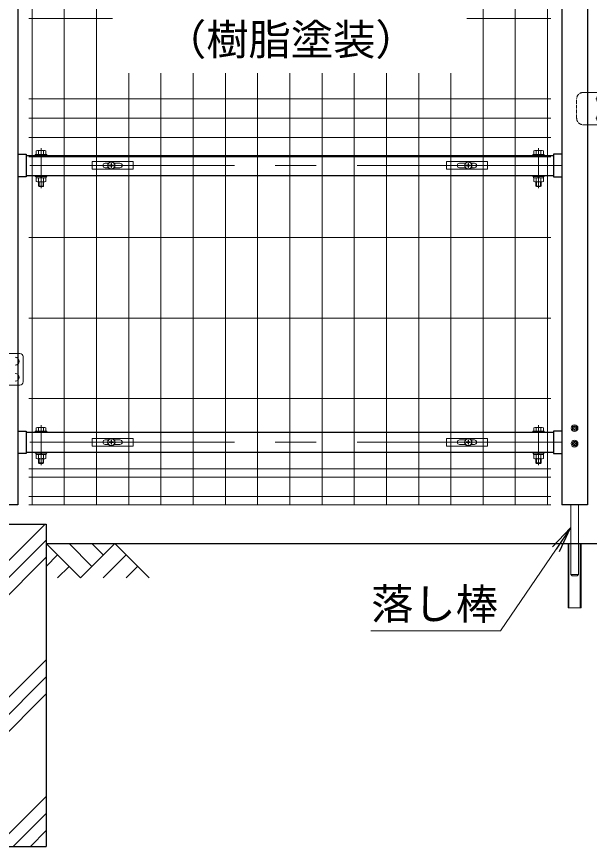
# Model space of a CAD drawing. Units: millimetres, scale not verified. Extents: x -4200 to 4200, y -2970 to 2970.
# Drawn here: x 346 to 1235, y -772 to 515 of the extents above; entities that cross this region are included whole.
import ezdxf
from ezdxf.enums import TextEntityAlignment as Align

# ---------------------------------------------------------------- set-up
doc = ezdxf.new("R2010")
doc.units = ezdxf.units.MM
doc.header["$LTSCALE"] = 10
doc.linetypes.add('DASHED', pattern=[7.5, 6, -1.5])
doc.linetypes.add('USER1', pattern=[50.8, 31.75, -6.35, 6.35, -6.35])
for name, color, linetype, lineweight in [('0-0_D-STR1', 1, 'Continuous', 25), ('0-1_D-DCR-HCH', 7, 'Continuous', 13), ('0-2_D-BMK', 2, 'USER1', 13), ('0-3_D-BGD', 7, 'Continuous', 25), ('0-4_D-STR4', 7, 'Continuous', 25), ('0-5_D-STR-DIM', 7, 'Continuous', 13), ('0-8_D-STR2', 7, 'Continuous', 13), ('0-9_D-STR3', 3, 'Continuous', 13), ('0-A_D-STR-TXT', 7, 'Continuous', 13)]:
    doc.layers.add(name, color=color, linetype=linetype, lineweight=lineweight)
doc.layers.add('0-6_0', color=7, linetype='Continuous')
doc.styles.add('ＭＳ ゴシック', font='')
doc.styles.get('ＭＳ ゴシック').set_extended_font_data('MS Gothic')

# ---------------------------------------------------------------- blocks, each defined once
blk = doc.blocks.new('A$C85983226')
at = {"layer": '0-2_D-BMK'}
for p, q in [((-70, 0), (554, 0)), ((-70, -300), (554, -300))]:
    blk.add_line(p, q, dxfattribs=at)
at = {"layer": '0-9_D-STR3', "linetype": 'DASHED'}
for p, q in [((-368, -300), (-368, 0)), ((-268, 100), (-200, 100)), ((-200, -400), (-268, -400))]:
    blk.add_line(p, q, dxfattribs=at)
at = {"layer": '0-9_D-STR3'}
for p, q in [((-200, 100), (0, 100)), ((-31.3, 51.8), (-16, 51.8)), ((-16, 62.5), (-16, -62.5)), ((-16, 62.5), (0, 62.5)), ((-16, 51.8), (-16, -51.8)), ((0, 100), (0, -400)), ((0, 62.5), (0, -62.5)), ((400, 100), (400, -400)), ((432, 100), (400, 100)), ((432, 100), (432, -400)), ((432, 62.5), (432, -62.5)), ((432, 62.5), (448, 62.5)), ((448, 62.5), (448, -62.5)), ((448, 8), (463.8, -1.1)), ((448, 1.1), (463.8, -8)), ((463.8, 57.5), (463.8, -57.5)), ((505.6, 57.5), (463.8, 57.5)), ((505.6, 29.1), (463.8, 29.1)), ((513.8, 43.3), (513.8, -43.3)), ((527, 30), (513.8, 30)), ((534, 23), (513.8, 23)), ((527, -30), (527, 30)), ((534, 23), (527, 30)), ((534, -23), (534, 23)), ((-31.6, -51.8), (-16, -51.8)), ((-16, -62.5), (0, -62.5)), ((432, -62.5), (448, -62.5)), ((505.6, -29.1), (463.8, -29.1)), ((505.6, -57.5), (463.8, -57.5)), ((534, -23), (513.8, -23)), ((527, -30), (513.8, -30)), ((534, -23), (527, -30)), ((-31.3, -248.2), (-16, -248.2)), ((-16, -237.5), (-16, -362.5)), ((-16, -237.5), (0, -237.5)), ((-16, -248.2), (-16, -351.8)), ((0, -237.5), (0, -362.5)), ((432, -237.5), (432, -362.5)), ((432, -237.5), (448, -237.5)), ((448, -237.5), (448, -362.5)), ((463.8, -242.5), (463.8, -357.5)), ((505.6, -242.5), (463.8, -242.5)), ((513.8, -256.7), (513.8, -343.3)), ((-31.6, -351.8), (-16, -351.8)), ((-16, -362.5), (0, -362.5)), ((432, -362.5), (448, -362.5)), ((448, -292), (463.8, -301.1)), ((448, -298.9), (463.8, -308)), ((505.6, -270.9), (463.8, -270.9)), ((505.6, -329.1), (463.8, -329.1)), ((505.6, -357.5), (463.8, -357.5)), ((527, -270), (513.8, -270)), ((534, -277), (513.8, -277)), ((534, -323), (513.8, -323)), ((527, -330), (513.8, -330)), ((527, -330), (527, -270)), ((534, -277), (527, -270)), ((534, -323), (527, -330)), ((534, -323), (534, -277)), ((-200, -400), (0, -400)), ((432, -400), (400, -400))]:
    blk.add_line(p, q, dxfattribs=at)
for points in [[(448, -61), (463.8, -61), (463.8, 61), (448, 61)], [(448, -361), (463.8, -361), (463.8, -239), (448, -239)]]:
    blk.add_lwpolyline(points, close=True, dxfattribs=at)
at = {"layer": '0-9_D-STR3', "linetype": 'DASHED'}
for centre, start, end in [((-268, 0), 90, 180), ((-268, -300), 180, 270)]:
    blk.add_arc(centre, 100, start, end, dxfattribs=at)
at = {"layer": '0-9_D-STR3'}
for centre, radius, start, end in [((85, -0.7), 140, 163.92714, 195.41383), ((-31.3, 32.8), 19, 90, 163.92714), ((497.4, 43.3), 16.4, 300, 60), ((458, 0), 55.8, 328.543, 31.457), ((-31.6, -32.8), 19, 195.41383, 270), ((497.4, -43.3), 16.4, 300, 60), ((-31.3, -267.2), 19, 90, 163.92714), ((497.4, -256.7), 16.4, 300, 60), ((85, -300.7), 140, 163.92714, 195.41383), ((-31.6, -332.8), 19, 195.41383, 270), ((458, -300), 55.8, 328.543, 31.457), ((497.4, -343.3), 16.4, 300, 60)]:
    blk.add_arc(centre, radius, start, end, dxfattribs=at)
blk = doc.blocks.new('A$Cc5bff5c2')
at = {"layer": '0-9_D-STR3'}
for p, q in [((-297.7, 60), (337.3, 60)), ((-297.7, -60), (-297.7, 60)), ((-95.2, 35), (-45.6, 35)), ((-18.5, 4.2), (-31.5, 3.9)), ((-31.5, 3.9), (-31.5, -4)), ((-4, 31.5), (-4.2, 18.5)), ((-4, 31.5), (4, 31.5)), ((4, 31.5), (4.2, 18.5)), ((18.5, 4.2), (31.5, 3.9)), ((31.5, 3.9), (31.5, -4)), ((45.6, 35), (134.8, 35)), ((-95.2, -35), (-45.6, -35)), ((-18.5, -4.2), (-31.5, -4)), ((-4, -31.5), (-4.2, -18.5)), ((18.5, -4.2), (31.5, -4)), ((45.6, -35), (134.8, -35))]:
    blk.add_line(p, q, dxfattribs=at)
for points in [[(-297.7, -60), (337.3, -60), (337.3, 60)], [(-4, -31.5), (4, -31.5), (4.2, -18.5)]]:
    blk.add_lwpolyline(points, dxfattribs=at)
for radius in [57.5, 52.5]:
    blk.add_circle((0, 0), radius, dxfattribs=at)
for centre, radius, start, end in [((-95.2, 0), 35, 90, 270), ((-19.1, 19), 14.9, 270, 0), ((19.1, 19), 14.9, 180, 270), ((134.8, 0), 35, 270, 90), ((-19.1, -19), 14.9, 0, 90), ((19.1, -19), 14.9, 90, 180)]:
    blk.add_arc(centre, radius, start, end, dxfattribs=at)
blk = doc.blocks.new('A$C5ba32ecb')
at = {"layer": '0-9_D-STR3'}
for p, q in [((-337.5, 60), (297.5, 60)), ((-337.5, -60), (-337.5, 60)), ((-135, 35), (-45.6, 35)), ((-18.5, 4.2), (-31.5, 3.9)), ((-31.5, 3.9), (-31.5, -4)), ((-4, 31.5), (-4.2, 18.5)), ((-4, 31.5), (4, 31.5)), ((4, 31.5), (4.2, 18.5)), ((18.5, 4.2), (31.5, 3.9)), ((31.5, 3.9), (31.5, -4)), ((45.6, 35), (95, 35)), ((-135, -35), (-45.6, -35)), ((-18.5, -4.2), (-31.5, -4)), ((-4, -31.5), (-4.2, -18.5)), ((18.5, -4.2), (31.5, -4)), ((45.6, -35), (95, -35))]:
    blk.add_line(p, q, dxfattribs=at)
for points in [[(-337.5, -60), (297.5, -60), (297.5, 60)], [(-4, -31.5), (4, -31.5), (4.2, -18.5)]]:
    blk.add_lwpolyline(points, dxfattribs=at)
for radius in [57.5, 52.5]:
    blk.add_circle((0, 0), radius, dxfattribs=at)
for centre, radius, start, end in [((-135, 0), 35, 90, 270), ((-19.1, 19), 14.9, 270, 0), ((19.1, 19), 14.9, 180, 270), ((95, 0), 35, 270, 90), ((-19.1, -19), 14.9, 0, 90), ((19.1, -19), 14.9, 90, 180)]:
    blk.add_arc(centre, radius, start, end, dxfattribs=at)
blk = doc.blocks.new('_Open')
at = {"layer": '0-6_0'}
blk.add_line((-10, 1.667), (0, 0), dxfattribs=at)
blk.add_lwpolyline([(-10, -1.667), (0, 0), (-10, 0)], dxfattribs=at)

msp = doc.modelspace()

# ---------------------------------------------------------------- linework, layer by layer
at = {"layer": '0-0_D-STR1'}
for p, q in [((347.99, 842.68), (347.99, -242.32)), ((1191.99, 694.68), (1191.99, -242.32)), ((1231.99, 678.68), (1231.99, -242.32)), ((347.99, 301.88), (360.99, 301.88)), ((360.99, 299.93), (1178.99, 299.93)), ((1178.99, 301.88), (1178.99, 266.98)), ((1191.99, 301.88), (1178.99, 301.88)), ((360.99, 268.93), (1178.99, 268.93)), ((1178.99, 266.98), (1191.99, 266.98)), ((347.99, -127.67), (360.99, -127.67)), ((360.99, -127.67), (360.99, -162.57)), ((1191.99, -127.67), (1178.99, -127.67)), ((360.99, -129.62), (1178.99, -129.62)), ((360.99, -162.57), (347.99, -162.57)), ((360.99, -160.62), (1178.99, -160.62)), ((347.99, -242.32), (307.99, -242.32)), ((1231.99, -242.32), (1191.99, -242.32))]:
    msp.add_line(p, q, dxfattribs=at)
for points in [[(360.99, 301.88), (360.99, 266.98), (347.99, 266.98)], [(1178.99, -127.67), (1178.99, -162.57), (1191.99, -162.57)]]:
    msp.add_lwpolyline(points, dxfattribs=at)
at = {"layer": '0-1_D-DCR-HCH'}
for p, q in [((272.24, -390.18), (390.1, -272.32)), ((272.24, -416.69), (391.99, -296.94)), ((445.2, -355.53), (391.99, -302.32)), ((462.94, -337.79), (427.47, -302.32)), ((498.41, -302.32), (445.2, -355.53)), ((480.77, -320.15), (462.94, -302.32)), ((498.41, -302.32), (551.63, -355.53)), ((409.73, -320.05), (391.99, -337.71)), ((516.15, -320.05), (480.51, -355.53)), ((272.24, -443.21), (391.99, -323.46)), ((427.47, -337.79), (409.65, -355.53)), ((533.89, -337.79), (516.07, -355.53)), ((102.23, -772.32), (391.99, -482.56)), ((128.75, -772.32), (391.99, -509.08)), ((155.27, -772.32), (391.99, -535.59)), ((314.37, -772.32), (391.99, -694.69)), ((340.88, -772.32), (391.99, -721.21)), ((367.4, -772.32), (391.99, -747.72))]:
    msp.add_line(p, q, dxfattribs=at)
at = {"layer": '0-2_D-BMK'}
for p, q in [((383.99, 249.09), (383.99, 311.18)), ((1155.99, 249.09), (1155.99, 311.18)), ((1191.99, 284.43), (347.99, 284.43)), ((383.99, -180.46), (383.99, -118.37)), ((1155.99, -180.46), (1155.99, -118.37)), ((1191.99, -145.12), (347.99, -145.12))]:
    msp.add_line(p, q, dxfattribs=at)
at = {"layer": '0-3_D-BGD'}
msp.add_line((391.99, -302.32), (2091.99, -302.32), dxfattribs=at)
at = {"layer": '0-4_D-STR4'}
for p, q in [((272.24, -272.32), (391.99, -272.32)), ((391.99, -272.32), (391.99, -772.32)), ((91.99, -772.32), (391.99, -772.32))]:
    msp.add_line(p, q, dxfattribs=at)
at = {"layer": '0-8_D-STR2'}
for p, q in [((369.99, -242.32), (369.99, 927.68)), ((419.99, -242.32), (419.99, 927.68)), ((469.99, -242.32), (469.99, 927.68)), ((1069.99, -242.32), (1069.99, 927.68)), ((1119.99, -242.32), (1119.99, 927.68)), ((1169.99, -242.32), (1169.99, 927.68)), ((494.74, 512.68), (364.99, 512.68)), ((1174.99, 512.68), (1044.74, 512.68)), ((519.99, -242.32), (519.99, 427.68)), ((569.99, -242.32), (569.99, 427.68)), ((619.99, -242.32), (619.99, 427.68)), ((669.99, -242.32), (669.99, 427.68)), ((719.99, -242.32), (719.99, 427.68)), ((769.99, -242.32), (769.99, 427.68)), ((819.99, -242.32), (819.99, 427.68)), ((869.99, -242.32), (869.99, 427.68)), ((919.99, -242.32), (919.99, 427.68)), ((969.99, -242.32), (969.99, 427.68)), ((1019.99, -242.32), (1019.99, 427.68)), ((1174.99, 387.68), (364.99, 387.68)), ((1174.99, 357.68), (364.99, 357.68)), ((1174.99, 327.68), (364.99, 327.68)), ((1174.99, 297.68), (364.99, 297.68)), ((1174.99, 172.68), (364.99, 172.68)), ((1174.99, 47.68), (364.99, 47.68)), ((1174.99, -77.32), (364.99, -77.32)), ((1174.99, -186.32), (364.99, -186.32)), ((1174.99, -199.19), (364.99, -199.19)), ((1174.99, -229.44), (364.99, -229.44)), ((1174.99, -242.32), (364.99, -242.32))]:
    msp.add_line(p, q, dxfattribs=at)
at = {"layer": '0-9_D-STR3'}
for p, q in [((374.99, 301.53), (374.99, 299.93)), ((374.99, 301.53), (392.99, 301.53)), ((374.99, 299.93), (392.99, 299.93)), ((376.49, 301.53), (376.49, 306.99)), ((391.49, 301.53), (376.49, 301.53)), ((389.62, 307.54), (378.37, 307.54)), ((380.24, 301.53), (380.24, 306.99)), ((387.74, 301.53), (387.74, 306.99)), ((391.49, 301.53), (391.49, 306.99)), ((392.99, 301.53), (392.99, 299.93)), ((1146.99, 301.53), (1146.99, 299.93)), ((1164.99, 301.53), (1146.99, 301.53)), ((1164.99, 299.93), (1146.99, 299.93)), ((1148.49, 301.53), (1148.49, 306.99)), ((1148.49, 301.53), (1163.49, 301.53)), ((1150.36, 307.54), (1161.61, 307.54)), ((1152.24, 301.53), (1152.24, 306.99)), ((1159.74, 301.53), (1159.74, 306.99)), ((1163.49, 301.53), (1163.49, 306.99)), ((1164.99, 301.53), (1164.99, 299.93)), ((374.99, 268.93), (374.99, 267.33)), ((374.99, 268.93), (392.99, 268.93)), ((374.99, 267.33), (392.99, 267.33)), ((376.49, 265.33), (376.49, 259.39)), ((378.37, 258.83), (389.62, 258.83)), ((379.99, 252.53), (379.99, 258.83)), ((380.24, 265.33), (380.24, 259.39)), ((380.99, 251.53), (380.99, 258.83)), ((384.37, 265.33), (383.21, 267.34)), ((385.06, 265.33), (383.91, 267.33)), ((386.99, 251.53), (386.99, 258.83)), ((387.74, 265.33), (387.74, 259.39)), ((387.99, 252.53), (387.99, 258.83)), ((391.49, 265.33), (391.49, 259.39)), ((392.99, 268.93), (392.99, 267.33)), ((1146.99, 268.93), (1146.99, 267.33)), ((1164.99, 268.93), (1146.99, 268.93)), ((1164.99, 267.33), (1146.99, 267.33)), ((1148.49, 265.33), (1148.49, 259.39)), ((1161.61, 258.83), (1150.36, 258.83)), ((1151.99, 252.53), (1151.99, 258.83)), ((1152.24, 265.33), (1152.24, 259.39)), ((1152.99, 251.53), (1152.99, 258.83)), ((1154.92, 265.33), (1156.08, 267.33)), ((1155.61, 265.33), (1156.77, 267.34)), ((1158.99, 251.53), (1158.99, 258.83)), ((1159.74, 265.33), (1159.74, 259.39)), ((1159.99, 252.53), (1159.99, 258.83)), ((1163.49, 265.33), (1163.49, 259.39)), ((1164.99, 268.93), (1164.99, 267.33)), ((379.99, 252.53), (380.99, 251.53)), ((379.99, 252.53), (387.99, 252.53)), ((386.99, 251.53), (380.99, 251.53)), ((386.99, 251.53), (387.99, 252.53)), ((1152.99, 251.53), (1151.99, 252.53)), ((1159.99, 252.53), (1151.99, 252.53)), ((1152.99, 251.53), (1158.99, 251.53)), ((1159.99, 252.53), (1158.99, 251.53)), ((297.16, -7.31), (351.02, -7.31)), ((356.02, -12.31), (356.02, -51.31)), ((297.16, -56.31), (351.02, -56.31)), ((374.99, -128.02), (374.99, -129.62)), ((374.99, -128.02), (392.99, -128.02)), ((376.49, -128.02), (376.49, -122.56)), ((391.49, -128.02), (376.49, -128.02)), ((389.62, -122.01), (378.37, -122.01)), ((380.24, -128.02), (380.24, -122.56)), ((387.74, -128.02), (387.74, -122.56)), ((391.49, -128.02), (391.49, -122.56)), ((392.99, -128.02), (392.99, -129.62)), ((1146.99, -128.02), (1146.99, -129.62)), ((1164.99, -128.02), (1146.99, -128.02)), ((1148.49, -128.02), (1148.49, -122.56)), ((1148.49, -128.02), (1163.49, -128.02)), ((1150.36, -122.01), (1161.61, -122.01)), ((1152.24, -128.02), (1152.24, -122.56)), ((1159.74, -128.02), (1159.74, -122.56)), ((1163.49, -128.02), (1163.49, -122.56)), ((1164.99, -128.02), (1164.99, -129.62)), ((1210.14, -123.73), (1208.84, -123.71)), ((1211.6, -120.17), (1211.57, -121.46)), ((1211.6, -126.47), (1211.57, -125.17)), ((1211.6, -120.17), (1212.39, -120.17)), ((1211.6, -126.47), (1212.39, -126.47)), ((1212.39, -120.17), (1212.41, -121.46)), ((1212.39, -126.47), (1212.41, -125.17)), ((1213.84, -122.9), (1215.14, -122.92)), ((1213.84, -123.73), (1215.14, -123.71)), ((1215.14, -122.92), (1215.14, -123.71)), ((374.99, -129.62), (392.99, -129.62)), ((1164.99, -129.62), (1146.99, -129.62)), ((1210.14, -146.9), (1208.84, -146.92)), ((1208.84, -146.92), (1208.84, -147.71)), ((1210.14, -147.73), (1208.84, -147.71)), ((1211.6, -144.17), (1211.57, -145.46)), ((1211.6, -150.47), (1211.57, -149.17)), ((1211.6, -144.17), (1212.39, -144.17)), ((1211.6, -150.47), (1212.39, -150.47)), ((1212.39, -144.17), (1212.41, -145.46)), ((1212.39, -150.47), (1212.41, -149.17)), ((1213.84, -146.9), (1215.14, -146.92)), ((1213.84, -147.73), (1215.14, -147.71)), ((1215.14, -146.92), (1215.14, -147.71)), ((374.99, -160.62), (374.99, -162.22)), ((374.99, -160.62), (392.99, -160.62)), ((374.99, -162.22), (392.99, -162.22)), ((376.49, -164.22), (376.49, -170.16)), ((380.24, -164.22), (380.24, -170.16)), ((384.37, -164.22), (383.21, -162.21)), ((385.06, -164.22), (383.91, -162.22)), ((387.74, -164.22), (387.74, -170.16)), ((391.49, -164.22), (391.49, -170.16)), ((392.99, -160.62), (392.99, -162.22)), ((1146.99, -160.62), (1146.99, -162.22)), ((1164.99, -160.62), (1146.99, -160.62)), ((1164.99, -162.22), (1146.99, -162.22)), ((1148.49, -164.22), (1148.49, -170.16)), ((1152.24, -164.22), (1152.24, -170.16)), ((1154.92, -164.22), (1156.08, -162.22)), ((1155.61, -164.22), (1156.77, -162.21)), ((1159.74, -164.22), (1159.74, -170.16)), ((1163.49, -164.22), (1163.49, -170.16)), ((1164.99, -160.62), (1164.99, -162.22)), ((378.37, -170.72), (389.62, -170.72)), ((379.99, -177.02), (379.99, -170.72)), ((379.99, -177.02), (380.99, -178.02)), ((379.99, -177.02), (387.99, -177.02)), ((380.99, -178.02), (380.99, -170.72)), ((386.99, -178.02), (380.99, -178.02)), ((386.99, -178.02), (386.99, -170.72)), ((386.99, -178.02), (387.99, -177.02)), ((387.99, -177.02), (387.99, -170.72)), ((1161.61, -170.72), (1150.36, -170.72)), ((1151.99, -177.02), (1151.99, -170.72)), ((1152.99, -178.02), (1151.99, -177.02)), ((1159.99, -177.02), (1151.99, -177.02)), ((1152.99, -178.02), (1152.99, -170.72)), ((1152.99, -178.02), (1158.99, -178.02)), ((1158.99, -178.02), (1158.99, -170.72)), ((1159.99, -177.02), (1158.99, -178.02)), ((1159.99, -177.02), (1159.99, -170.72)), ((1205.99, -242.32), (1205.99, -350.35)), ((1217.99, -242.32), (1217.99, -350.35)), ((1201.99, -402.31), (1201.99, -302.31)), ((1201.99, -302.31), (1221.99, -302.31)), ((1203.19, -402.31), (1203.19, -302.31)), ((1220.79, -402.31), (1220.79, -302.31)), ((1221.99, -402.31), (1221.99, -302.31)), ((1205.99, -350.35), (1207.99, -352.35)), ((1205.99, -350.35), (1217.99, -350.35)), ((1215.99, -352.35), (1207.99, -352.35)), ((1215.99, -352.35), (1207.99, -352.35)), ((1215.99, -352.35), (1217.99, -350.35)), ((1221.99, -402.31), (1201.99, -402.31))]:
    msp.add_line(p, q, dxfattribs=at)
for points in [[(391.69, 265.33), (376.29, 265.33), (376.29, 267.34)], [(391.69, 265.33), (391.69, 267.33), (376.29, 267.34)], [(1148.29, 265.33), (1163.69, 265.33), (1163.69, 267.34)], [(1148.29, 265.33), (1148.29, 267.33), (1163.69, 267.34)], [(1210.14, -122.9), (1208.84, -122.92), (1208.84, -123.71)], [(391.69, -164.22), (376.29, -164.22), (376.29, -162.21)], [(391.69, -164.22), (391.69, -162.22), (376.29, -162.21)], [(1148.29, -164.22), (1163.69, -164.22), (1163.69, -162.21)], [(1148.29, -164.22), (1148.29, -162.22), (1163.69, -162.21)]]:
    msp.add_lwpolyline(points, dxfattribs=at)
for centre, radius in [((1211.99, -123.32), 5.25), ((1211.99, -123.32), 3.5), ((1211.99, -147.32), 5.25), ((1211.99, -147.32), 3.5)]:
    msp.add_circle(centre, radius, dxfattribs=at)
for centre, radius, start, end in [((378.37, 304.08), 3.46, 57.13278, 122.86722), ((383.99, 294.55), 12.99, 73.22135, 106.77865), ((389.62, 304.08), 3.46, 57.13278, 122.86722), ((1150.36, 304.08), 3.46, 57.13278, 122.86722), ((1155.99, 294.55), 12.99, 73.22135, 106.77865), ((1161.61, 304.08), 3.46, 57.13278, 122.86722), ((378.37, 262.29), 3.46, 237.13278, 302.86722), ((383.99, 271.83), 12.99, 253.22135, 286.77865), ((389.62, 262.29), 3.46, 237.13278, 302.86722), ((1150.36, 262.29), 3.46, 237.13278, 302.86722), ((1155.99, 271.83), 12.99, 253.22135, 286.77865), ((1161.61, 262.29), 3.46, 237.13278, 302.86722), ((351.02, -12.31), 5, 0, 90), ((344.02, -19.31), 6, 270, 90), ((344.02, -44.31), 6, 270, 90), ((351.02, -51.31), 5, 270, 0), ((378.37, -125.47), 3.46, 57.13278, 122.86722), ((383.99, -135), 12.99, 73.22135, 106.77865), ((389.62, -125.47), 3.46, 57.13278, 122.86722), ((1150.36, -125.47), 3.46, 57.13278, 122.86722), ((1155.99, -135), 12.99, 73.22135, 106.77865), ((1161.61, -125.47), 3.46, 57.13278, 122.86722), ((1210.09, -121.41), 1.49, 270, 0), ((1210.09, -125.22), 1.49, 0, 90), ((1213.9, -121.41), 1.49, 180, 270), ((1213.9, -125.22), 1.49, 90, 180), ((1210.09, -145.41), 1.49, 270, 0), ((1210.09, -149.22), 1.49, 0, 90), ((1213.9, -145.41), 1.49, 180, 270), ((1213.9, -149.22), 1.49, 90, 180), ((378.37, -167.26), 3.46, 237.13278, 302.86722), ((383.99, -157.72), 12.99, 253.22135, 286.77865), ((389.62, -167.26), 3.46, 237.13278, 302.86722), ((1150.36, -167.26), 3.46, 237.13278, 302.86722), ((1155.99, -157.72), 12.99, 253.22135, 286.77865), ((1161.61, -167.26), 3.46, 237.13278, 302.86722)]:
    msp.add_arc(centre, radius, start, end, dxfattribs=at)
at = {"layer": '0-A_D-STR-TXT'}
msp.add_lwpolyline([(895.56, -437.83), (1097.04, -437.83), (1183.24, -311.16)], dxfattribs=at)

# ---------------------------------------------------------------- block references
at = {"layer": '0-5_D-STR-DIM', "xscale": 0.1, "yscale": 0.1}
msp.add_blockref('A$C85983226', (1251.99, 387.68), dxfattribs=at)
at = {"layer": '0-9_D-STR3', "xscale": 0.1, "yscale": 0.1}
for name, p in [('A$Cc5bff5c2', (493, 284.43)), ('A$C5ba32ecb', (1046.99, 284.43)), ('A$Cc5bff5c2', (493, -145.12)), ('A$C5ba32ecb', (1046.99, -145.12))]:
    msp.add_blockref(name, p, dxfattribs=at)
at = {"layer": '0-A_D-STR-TXT', "xscale": 4, "yscale": 4, "rotation": 55.76294}
msp.add_blockref('_Open', (1205.74, -278.09), dxfattribs=at)

# ---------------------------------------------------------------- texts
at = {"layer": '0-A_D-STR-TXT', "style": 'ＭＳ ゴシック'}
for s, p in [('（樹脂塗装）', (574.82, 441.35)), ('落し棒', (896.21, -434.47))]:
    msp.add_text(s, height=48.09, dxfattribs=at).set_placement(p, align=Align.BOTTOM_LEFT)

doc.saveas('drawing.dxf')
